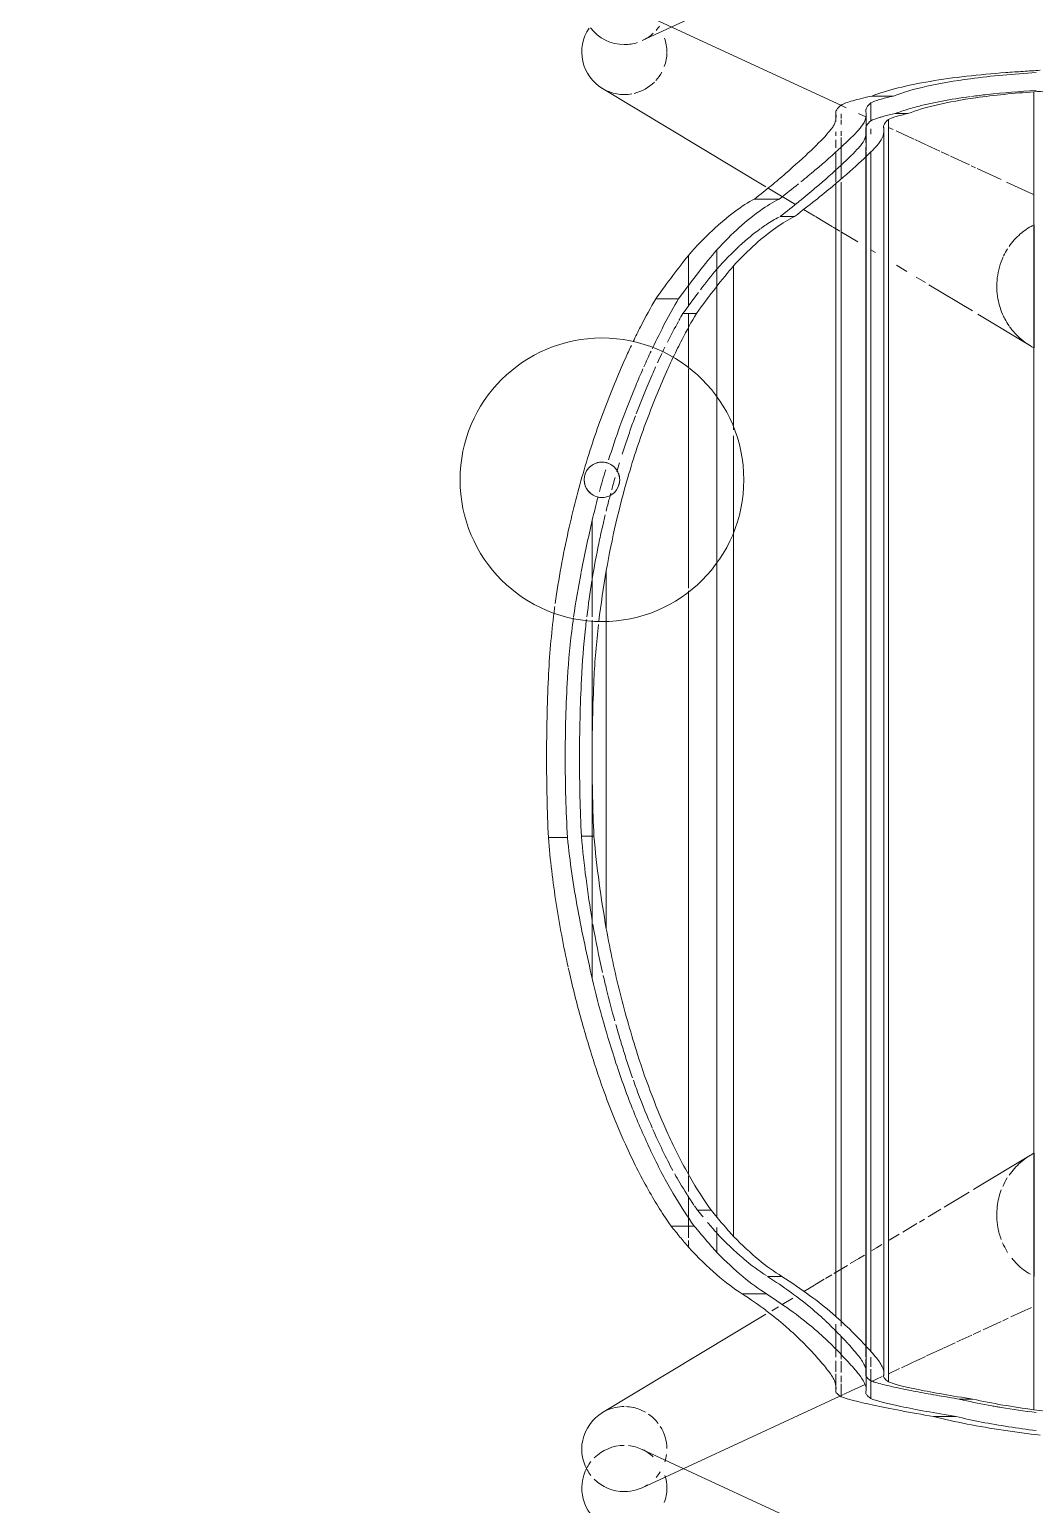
# Model space of a CAD drawing. Header units: millimetres. Extents: x 81609 to 272668, y -8553 to 29000.
# Drawn here: x 106367.6 to 106650.9, y 18659 to 19075 of the extents above; entities that cross this region are included whole.
import ezdxf

# ---------------------------------------------------------------- set-up
doc = ezdxf.new("R2010")
doc.units = ezdxf.units.MM
doc.layers.add('I-FURN-1', color=7, linetype='Continuous', lineweight=9, true_color=0xf0f0f0)

# ---------------------------------------------------------------- blocks, each defined once
blk = doc.blocks.new('Chair_IconsOfDenmark_NamNam_WoodChair - 1_186-V132-План размещения напольных электротехнических лючков и розеток 2 этажа в осях 23-33')
at = {"layer": 'I-FURN-1'}
blk.add_line((31.75, 192.92), (5.47, 249.64), dxfattribs=at)
for start, end in [(127.3539, 180), (180.1971, 197.8612), (204.8593, 222.767), (228.0907, 235.718)]:
    blk.add_arc((16.35, 254.69), 12, start, end, dxfattribs=at)
blk = doc.blocks.new('Chair_IconsOfDenmark_NamNam_WoodChair - 1_186-V133-План размещения напольных электротехнических лючков и розеток 2 этажа в осях 23-33')
at = {"layer": 'I-FURN-1'}
for p, q in [((188.81, 270.72), (188.81, 276.1)), ((189.26, 266.79), (189.26, 263.25)), ((165.38, 263.74), (149.05, 263.74)), ((250.09, 263.74), (165.38, 263.74)), ((250.09, 263.74), (165.38, 263.74)), ((261.13, 263.74), (251.09, 263.74)), ((261.13, 263.74), (251.09, 263.74)), ((278.31, 263.74), (261.13, 263.74)), ((26.64, 260.87), (54.37, 214.77)), ((249.88, 259.78), (163.1, 259.78)), ((264.14, 259.78), (249.88, 259.78)), ((372.36, 214.77), (400.09, 260.87)), ((31.75, 192.92), (5.47, 249.64)), ((421.27, 249.64), (395.33, 193.66)), ((340.75, 239.38), (340.75, 245.82)), ((79.27, 234.97), (79.27, 241.51)), ((336.59, 238.17), (336.59, 234.38)), ((75.16, 236.61), (73.3, 236.61)), ((87.82, 236.61), (75.9, 236.61)), ((83.69, 234.02), (83.69, 230.18)), ((93.38, 236.61), (89.01, 236.61)), ((258.45, 236.61), (93.87, 236.61)), ((321, 236.61), (259.19, 236.61)), ((336.59, 236.61), (321.5, 236.61)), ((353.01, 236.61), (338.72, 236.61)), ((77.21, 228.61), (71.82, 228.61)), ((78.88, 228.61), (77.21, 228.61)), ((78.88, 228.61), (77.21, 228.61)), ((266.79, 228.61), (81.81, 228.61)), ((266.79, 228.61), (81.81, 228.61)), ((312.66, 228.61), (266.79, 228.61)), ((312.66, 228.61), (266.79, 228.61)), ((349.14, 228.61), (312.66, 228.61)), ((349.14, 228.61), (312.66, 228.61)), ((354.59, 228.61), (349.14, 228.61)), ((60.16, 214.77), (60.16, 221.48)), ((275.64, 223.91), (76.35, 223.91)), ((302.09, 223.91), (275.64, 223.91)), ((350.06, 223.91), (303.81, 223.91)), ((368.9, 211.03), (368.9, 217.96)), ((55.38, 213.09), (56.48, 211.26)), ((60.16, 214.64), (60.16, 214.77)), ((65.06, 214.31), (65.06, 210.29)), ((367.37, 206.47), (371.99, 214.14)), ((57.11, 210.2), (58.94, 207.17)), ((363.99, 206.68), (363.99, 210.74)), ((60.8, 204.07), (61.76, 202.48)), ((364.05, 200.95), (365.97, 204.14)), ((61.78, 202.44), (62.57, 201.12)), ((62.68, 200.94), (64.25, 198.33)), ((361.1, 196.04), (363.98, 200.83)), ((64.47, 197.96), (65.53, 196.21)), ((65.91, 195.58), (68.17, 191.81)), ((359.84, 193.94), (360.99, 195.86)), ((32.96, 193.59), (31.12, 193.59)), ((32.76, 190.73), (31.86, 192.68)), ((35.34, 195.1), (32.83, 195.1)), ((34.78, 193.59), (32.96, 193.59)), ((37.05, 193.59), (35.22, 193.59)), ((37.58, 195.1), (35.34, 195.1)), ((41.13, 193.59), (37.96, 193.59)), ((41.21, 195.1), (38.1, 195.1)), ((48.1, 193.59), (41.72, 193.59)), ((50.14, 195.1), (42.28, 195.1)), ((51.56, 195.1), (50.14, 195.1)), ((52.37, 193.59), (51.02, 193.59)), ((373.69, 193.59), (52.45, 193.59)), ((373.29, 195.1), (53.8, 195.1)), ((356.8, 188.9), (359.56, 193.48)), ((377.09, 195.1), (373.69, 195.1)), ((378.4, 193.59), (374.61, 193.59)), ((382.16, 195.1), (377.09, 195.1)), ((386.28, 193.59), (378.4, 193.59)), ((385.62, 195.1), (383.31, 195.1)), ((387.89, 195.1), (386.7, 195.1)), ((388.01, 193.59), (386.7, 193.59)), ((391.21, 193.59), (389.93, 193.59)), ((393.12, 195.1), (390.75, 195.1)), ((392.97, 193.59), (391.58, 193.59)), ((395.33, 193.66), (394.62, 192.13)), ((34.57, 186.84), (32.76, 190.73)), ((68.65, 191.02), (70.09, 188.62)), ((70.14, 188.54), (71.08, 186.98)), ((393, 188.63), (392.08, 186.65)), ((37.4, 185.19), (30.6, 185.19)), ((33.1, 186.5), (43.37, 186.5)), ((36.81, 182), (35.34, 185.16)), ((35.63, 185.19), (37.4, 185.19)), ((39.68, 186.6), (37.29, 186.6)), ((37.4, 185.19), (38.9, 185.19)), ((38.9, 185.19), (37.4, 185.19)), ((39.57, 185.19), (42.24, 185.19)), ((42.24, 185.19), (39.57, 185.19)), ((41.58, 186.6), (39.68, 186.6)), ((383.55, 186.6), (42.36, 186.6)), ((43.5, 186.5), (382.24, 186.5)), ((43.86, 185.19), (382.27, 185.19)), ((382.27, 185.19), (43.86, 185.19)), ((72.32, 184.91), (73.09, 183.64)), ((73.12, 183.59), (74.03, 182.07)), ((353.81, 183.92), (354.58, 185.19)), ((382.6, 186.5), (392.79, 186.5)), ((386.52, 186.6), (384.89, 186.6)), ((388.82, 186.6), (386.7, 186.6)), ((387.24, 185.19), (388.67, 185.19)), ((388.67, 185.19), (387.24, 185.19)), ((396.02, 185.19), (390.99, 185.19)), ((397.95, 178.82), (397.95, 184.92)), ((391.35, 180.26), (35.32, 180.26)), ((39.08, 177.09), (37.62, 180.24)), ((37.77, 181.5), (388.18, 181.5)), ((75.27, 180.01), (76.96, 177.2)), ((389.12, 180.26), (388.49, 178.9)), ((41.5, 171.87), (39.31, 176.59)), ((77.57, 176.2), (79.98, 172.19)), ((348.46, 175.01), (350.23, 177.97)), ((388.11, 178.08), (385.77, 173.03)), ((393.02, 178.32), (393.02, 174.72)), ((42.47, 169.77), (41.55, 171.75)), ((80.39, 171.51), (81.23, 170.11)), ((345.33, 169.82), (346.9, 172.43)), ((385.65, 172.76), (384.17, 169.57)), ((25.53, 161.18), (25.53, 167.51)), ((44.71, 164.94), (42.61, 169.46)), ((81.87, 169.04), (84.03, 165.45)), ((337.37, 156.58), (344.75, 168.85)), ((384.07, 169.37), (382.4, 165.76)), ((46.34, 161.42), (44.82, 164.71)), ((84.59, 164.52), (88.83, 157.47)), ((381.02, 162.77), (378.52, 157.38)), ((382.2, 165.33), (381.18, 163.12)), ((30.44, 160.25), (30.44, 156.41)), ((48.51, 156.74), (46.56, 160.95)), ((49.7, 154.18), (48.68, 156.37)), ((89.54, 156.28), (90.32, 154.99)), ((90.32, 154.99), (99.21, 140.2)), ((327.52, 140.2), (336.42, 155)), ((377.51, 155.21), (374.38, 148.46)), ((378.31, 156.92), (377.72, 155.66)), ((52.33, 148.49), (49.99, 153.55)), ((53.26, 146.49), (52.57, 147.98)), ((56.3, 139.92), (53.61, 145.73)), ((373.69, 146.96), (370.14, 139.3)), ((399.13, 139.28), (27.46, 139.28)), ((65.06, 139.11), (99.83, 139.11)), ((326.9, 139.11), (361.67, 139.11))]:
    blk.add_line(p, q, dxfattribs=at)
for centre, start, end in [((16.35, 254.69), 25.0917, 119.1056), ((410.38, 254.69), 56.0633, 148.9747), ((16.35, 254.69), 135, 180), ((16.35, 254.69), 119.1056, 128.4027), ((16.35, 254.69), 0, 25.0917), ((410.38, 254.69), 157.4126, 177.3343), ((16.35, 254.69), 180, 213.0242), ((16.35, 254.69), 347.8882, 357.8557), ((410.38, 254.69), 177.3343, 180), ((410.38, 254.69), 180, 190.2406), ((16.35, 254.69), 330.2063, 347.3289), ((410.38, 254.69), 193.2652, 225), ((16.35, 254.69), 228.0907, 237.5911), ((16.35, 254.69), 307.2529, 325.2136), ((410.38, 254.69), 227.7598, 241.4145), ((16.35, 254.69), 252.7785, 262.9377), ((16.35, 254.69), 270.6963, 302.3007), ((410.38, 254.69), 249.8446, 269.42), ((410.38, 254.69), 270, 289.0499)]:
    blk.add_arc(centre, 12, start, end, dxfattribs=at)
for points, knots in [([(152.32, 270.53), (158.2, 271.83), (170.22, 274.12), (182.53, 275.59), (188.81, 276.1)], [0.007027, 0.007027, 0.007027, 0.007027, 0.5, 1, 1, 1, 1]), ([(250.79, 269.02), (250.17, 269.11), (244.55, 269.88), (238.89, 270.43), (233.81, 270.72)], [0.6253856, 0.6253856, 0.6253856, 0.6253856, 0.6666667, 1, 1, 1, 1]), ([(233.49, 266.78), (238.27, 266.56), (243.89, 266.1), (249.45, 265.45), (250.31, 265.35)], [0, 0, 0, 0, 0.5, 0.5906695, 0.5906695, 0.5906695, 0.5906695]), ([(271.73, 261.89), (273.28, 261.57), (276.01, 260.98), (278.71, 260.34), (279.88, 260.06)], [0.3391796, 0.3391796, 0.3391796, 0.3391796, 0.5, 0.6238323, 0.6238323, 0.6238323, 0.6238323]), ([(321, 249.43), (319.45, 250.12), (314.31, 252.34), (305.8, 255.67), (298.58, 258.1), (295.32, 259.11)], [0.185171, 0.185171, 0.185171, 0.185171, 0.3333333, 0.6666667, 0.9271272, 0.9271272, 0.9271272, 0.9271272]), ([(106.95, 246.84), (110.1, 248.21), (114.14, 249.86), (118.4, 251.43), (119.19, 251.71)], [0, 0, 0, 0, 0.5, 0.6115554, 0.6115554, 0.6115554, 0.6115554]), ([(328.69, 252.21), (330.12, 251.52), (334.39, 249.4), (338.29, 247.26), (340.75, 245.82)], [0.2593447, 0.2593447, 0.2593447, 0.2593447, 0.5, 1, 1, 1, 1]), ([(336.59, 234.38), (334.3, 235.73), (330.35, 237.92), (326.01, 240.07), (324.3, 240.88)], [0, 0, 0, 0, 0.5, 0.8074377, 0.8074377, 0.8074377, 0.8074377]), ([(25.53, 167.51), (26.11, 170.8), (27.22, 177), (29.28, 187.31), (30.48, 192.06), (31.12, 193.59)], [0, 0, 0, 0, 0.25, 0.5, 1, 1, 1, 1]), ([(32.01, 194.73), (32.18, 194.88), (32.45, 195.05), (32.73, 195.1), (32.83, 195.1)], [0, 0, 0, 0, 0.5, 0.7895212, 0.7895212, 0.7895212, 0.7895212]), ([(393.12, 195.1), (393.43, 195.1), (394.16, 194.88), (394.94, 194.15), (395.4, 193.59)], [0.1164263, 0.1164263, 0.1164263, 0.1164263, 0.5, 1, 1, 1, 1]), ([(30.6, 185.19), (30, 183.79), (28.87, 179.38), (27.01, 169.87), (26.04, 164.18), (25.53, 161.18)], [0, 0, 0, 0, 0.5, 0.75, 1, 1, 1, 1]), ([(35.32, 180.26), (34.72, 178.89), (33.62, 174.48), (31.82, 165), (30.91, 159.36), (30.44, 156.41)], [0, 0, 0, 0, 0.5, 0.75, 1, 1, 1, 1]), ([(399.13, 139.28), (398.75, 144.8), (397.79, 154.64), (395.58, 166.84), (393.92, 172.46), (393.02, 174.72)], [0, 0, 0, 0, 0.4, 0.7, 1, 1, 1, 1]), ([(404.56, 138.6), (404.19, 144.85), (403.21, 156.01), (400.82, 169.86), (398.97, 176.25), (397.95, 178.82)], [0, 0, 0, 0, 0.4, 0.7, 1, 1, 1, 1]), ([(397.84, 156.79), (398.03, 155.34), (398.75, 149.42), (399.26, 143.2), (399.54, 138.6)], [0.6, 0.6, 0.6, 0.6, 0.7, 1, 1, 1, 1]), ([(28.11, 148.49), (28.17, 148.89), (28.32, 149.76), (28.48, 150.64), (28.56, 151.12)], [0.4460073, 0.4460073, 0.4460073, 0.4460073, 0.5, 0.565955, 0.565955, 0.565955, 0.565955]), ([(75.44, 148.43), (76.56, 148.85), (79.64, 149.68), (84.45, 149.83), (87.94, 148.98), (89.43, 148.42)], [-0.6666667, -0.6666667, -0.6666667, -0.6666667, -0.5833333, -0.4444444, -0.3333333, -0.3333333, -0.3333333, -0.3333333]), ([(335.89, 147.81), (337.43, 148.54), (340.98, 149.67), (346.79, 149.84), (350.73, 148.74), (352.6, 147.88)], [-0.7026693, -0.7026693, -0.7026693, -0.7026693, -0.5833333, -0.4444444, -0.3002988, -0.3002988, -0.3002988, -0.3002988]), ([(71.82, 146.63), (72.29, 146.93), (73.16, 147.43), (74.07, 147.86), (74.48, 148.04)], [-0.76097034, -0.76097034, -0.76097034, -0.76097034, -0.72222222, -0.69082846, -0.69082846, -0.69082846, -0.69082846]), ([(93.63, 146.2), (94.94, 145.29), (96.8, 143.61), (98.28, 141.66), (98.77, 140.92)], [-0.2222222, -0.2222222, -0.2222222, -0.2222222, -0.1111111, -0.0487601, -0.0487601, -0.0487601, -0.0487601]), ([(326.9, 139.11), (327.83, 140.89), (329.56, 143.29), (331.94, 145.37), (332.86, 146.04), (332.99, 146.12)], [-1, -1, -1, -1, -0.8611111, -0.7916667, -0.7812537, -0.7812537, -0.7812537, -0.7812537]), ([(333.11, 146.21), (333.76, 146.66), (334.64, 147.2), (335.56, 147.66), (335.77, 147.76)], [-0.77777778, -0.77777778, -0.77777778, -0.77777778, -0.72222222, -0.70559197, -0.70559197, -0.70559197, -0.70559197]), ([(355.52, 146.23), (356.83, 145.33), (359.11, 143.28), (360.79, 140.8), (361.46, 139.51)], [-0.2222222, -0.2222222, -0.2222222, -0.2222222, -0.1111111, -0.0103568, -0.0103568, -0.0103568, -0.0103568]), ([(65.65, 140.21), (66.44, 141.58), (67.85, 143.43), (69.59, 144.99), (70.19, 145.47)], [-0.971203, -0.971203, -0.971203, -0.971203, -0.8611111, -0.8074828, -0.8074828, -0.8074828, -0.8074828])]:
    blk.add_open_spline(points, degree=3, knots=knots, dxfattribs=at)
for points in [[(188.81, 276.1), (196.32, 276.44), (211.32, 276.79), (226.32, 276.44), (233.81, 276.1)], [(233.81, 276.1), (240.08, 275.81), (246.26, 275.27), (252.38, 274.49)], [(125.2, 263.16), (129.49, 264.53), (138.25, 267.16), (147.4, 269.44), (152.06, 270.48)], [(188.81, 270.72), (181.99, 270.04), (168.54, 268.05), (155.48, 265.17), (149.05, 263.74)], [(233.81, 270.72), (226.32, 271.14), (211.32, 271.57), (196.32, 271.14), (188.81, 270.72)], [(252.38, 274.49), (252.92, 274.42), (253.45, 274.35), (253.99, 274.28)], [(254.84, 274.16), (261.76, 273.21), (268.57, 271.96), (275.29, 270.48)], [(275.29, 270.48), (278.25, 269.82), (284.08, 268.42), (289.76, 266.85), (292.56, 266.03)], [(165.38, 263.74), (169.3, 264.38), (177.21, 265.57), (185.23, 266.45), (189.26, 266.79)], [(189.26, 266.79), (196.63, 267.14), (211.37, 267.5), (226.11, 267.13), (233.49, 266.78)], [(263.54, 266.87), (259.43, 267.67), (255.28, 268.38), (251.1, 268.98)], [(278.31, 263.74), (273.54, 264.81), (268.71, 265.87), (263.81, 266.82)], [(102.38, 254.4), (105.82, 255.93), (113.08, 258.98), (121.04, 261.83), (125.2, 263.16)], [(149.05, 263.74), (144.92, 262.77), (136.82, 260.67), (129.02, 258.29), (125.2, 257.04)], [(150.77, 260.84), (155.22, 261.85), (159.76, 262.76), (164.37, 263.57)], [(189.26, 263.25), (184.83, 262.88), (176.04, 261.9), (167.39, 260.52), (163.1, 259.78)], [(233.49, 263.25), (226.11, 263.59), (211.37, 263.95), (196.63, 263.6), (189.26, 263.25)], [(248.94, 261.97), (243.83, 262.57), (238.68, 263), (233.49, 263.25)], [(251.11, 265.25), (254.49, 264.83), (257.85, 264.35), (261.2, 263.83)], [(261.79, 263.74), (265.15, 263.19), (268.46, 262.57), (271.73, 261.89)], [(284.9, 262.09), (282.73, 262.67), (280.53, 263.22), (278.31, 263.74)], [(292.56, 266.03), (298.36, 264.33), (309.4, 260.59), (319.28, 256.47), (323.94, 254.4)], [(163.1, 259.78), (156.88, 258.67), (144.76, 256.03), (133.25, 252.73), (127.65, 250.96)], [(137.09, 257.37), (140.03, 258.19), (143, 258.97), (146.01, 259.71)], [(146.01, 259.71), (147.3, 260.03), (148.61, 260.34), (149.92, 260.64)], [(264.14, 259.78), (259.41, 260.58), (254.65, 261.29), (249.84, 261.87)], [(290.35, 253.71), (286.15, 254.92), (277.57, 257.16), (268.67, 258.99), (264.14, 259.78)], [(280.89, 259.82), (282.09, 259.52), (283.28, 259.22), (284.47, 258.91)], [(284.47, 258.91), (284.96, 258.78), (285.44, 258.65), (285.92, 258.52)], [(292.56, 259.95), (290.53, 260.55), (288.49, 261.13), (286.42, 261.69)], [(286.92, 258.25), (288.07, 257.94), (289.21, 257.62), (290.35, 257.3)], [(79.27, 241.51), (82.28, 243.64), (89.14, 247.99), (97.68, 252.3), (102.38, 254.4)], [(125.2, 257.04), (120.48, 255.51), (111.5, 252.21), (103.46, 248.64), (99.67, 246.84)], [(123.25, 253.14), (124.69, 253.63), (126.16, 254.11), (127.65, 254.57)], [(127.65, 254.57), (129.06, 255.01), (130.47, 255.44), (131.89, 255.87)], [(131.89, 255.87), (133.28, 256.28), (134.69, 256.69), (136.1, 257.09)], [(292, 256.82), (292.85, 256.57), (293.7, 256.32), (294.53, 256.06)], [(296.94, 255.31), (298.44, 254.83), (299.93, 254.33), (301.39, 253.83)], [(301.39, 253.83), (302.82, 253.34), (304.22, 252.85), (305.6, 252.34)], [(323.94, 254.4), (325.2, 253.84), (326.42, 253.28), (327.62, 252.71)], [(127.65, 250.96), (123.57, 249.67), (115.76, 246.91), (108.66, 243.92), (105.29, 242.4)], [(119.19, 251.71), (119.59, 251.86), (120, 252.01), (120.41, 252.15)], [(121.02, 252.37), (121.75, 252.63), (122.5, 252.88), (123.25, 253.14)], [(321.02, 242.4), (316.48, 244.43), (306.83, 248.46), (296.03, 252.07), (290.35, 253.71)], [(305.6, 252.34), (306.34, 252.07), (307.07, 251.8), (307.79, 251.53)], [(308.31, 251.34), (312.16, 249.88), (315.84, 248.37), (319.37, 246.84)], [(99.67, 246.84), (95.58, 244.9), (88.09, 240.93), (81.98, 236.94), (79.27, 234.97)], [(94.93, 240.99), (98.5, 242.94), (102.42, 244.86), (106.7, 246.74)], [(319.37, 246.84), (320.12, 246.52), (320.86, 246.19), (321.59, 245.86)], [(326.04, 247.14), (324.6, 247.81), (323.13, 248.48), (321.62, 249.15)], [(340.75, 239.38), (338.65, 240.63), (334.2, 243.14), (329.26, 245.62), (326.66, 246.84)], [(340.75, 245.82), (343.08, 244.18), (347.45, 240.98), (351.25, 238.02), (353.01, 236.61)], [(73.3, 236.61), (74.22, 237.38), (76.13, 238.98), (78.19, 240.66), (79.27, 241.51)], [(105.29, 242.4), (100.92, 240.42), (92.95, 236.35), (86.52, 232.22), (83.69, 230.18)], [(324.3, 240.88), (323.23, 241.39), (322.14, 241.9), (321.02, 242.4)], [(322.69, 245.36), (323.58, 244.95), (324.46, 244.54), (325.32, 244.13)], [(325.7, 243.95), (326.18, 243.72), (326.65, 243.49), (327.12, 243.25)], [(328.52, 242.56), (330.58, 241.52), (332.54, 240.47), (334.41, 239.42)], [(85.19, 235.07), (87.12, 236.39), (89.21, 237.71), (91.46, 239.03)], [(91.46, 239.03), (92.29, 239.52), (93.14, 240.01), (94.02, 240.49)], [(334.67, 239.28), (335.32, 238.91), (335.96, 238.54), (336.59, 238.17)], [(336.59, 238.17), (337.96, 237.2), (339.27, 236.25), (340.54, 235.31)], [(354.59, 228.61), (352.65, 230.25), (348.42, 233.7), (343.43, 237.44), (340.75, 239.38)], [(60.16, 221.48), (61.59, 223.75), (65.21, 228.56), (70.35, 233.85), (73.3, 236.61)], [(79.27, 234.97), (77.9, 233.85), (75.28, 231.66), (72.93, 229.61), (71.82, 228.61)], [(81.82, 232.51), (82.43, 233), (83.05, 233.51), (83.69, 234.02)], [(83.69, 234.02), (84.12, 234.33), (84.55, 234.63), (85, 234.94)], [(350.06, 223.91), (348.18, 225.51), (344.05, 228.87), (339.2, 232.5), (336.59, 234.38)], [(340.54, 235.31), (341.24, 234.79), (341.92, 234.28), (342.58, 233.78)], [(343.33, 233.21), (345.42, 231.62), (347.36, 230.08), (349.14, 228.61)], [(353.01, 236.61), (355.65, 234.29), (360.33, 229.8), (365.59, 223.52), (367.99, 219.75), (368.9, 217.96)], [(83.69, 230.18), (82.33, 229.07), (79.76, 226.92), (77.44, 224.89), (76.35, 223.91)], [(77.21, 228.61), (78.19, 229.46), (79.22, 230.34), (80.3, 231.25)], [(71.82, 228.61), (69.24, 226.09), (64.72, 221.22), (61.47, 216.76), (60.16, 214.64)], [(70.19, 221.23), (72.2, 223.6), (74.54, 226.06), (77.21, 228.61)], [(349.14, 228.61), (351.56, 226.44), (353.71, 224.33), (355.6, 222.29)], [(368.9, 211.03), (368.05, 212.74), (365.85, 216.34), (361.11, 222.24), (356.93, 226.45), (354.59, 228.61)], [(55.49, 214.82), (57.01, 216.86), (58.56, 219.08), (60.16, 221.48)], [(76.35, 223.91), (73.86, 221.46), (69.48, 216.73), (66.33, 212.37), (65.06, 210.29)], [(65.27, 214.65), (66.58, 216.71), (68.19, 218.88), (70.11, 221.14)], [(363.99, 206.68), (363.16, 208.36), (361.02, 211.9), (356.41, 217.69), (352.34, 221.79), (350.06, 223.91)], [(355.68, 222.2), (357.54, 220.19), (359.13, 218.25), (360.49, 216.38)], [(368.9, 217.96), (370.21, 216.31), (372.72, 213.21), (374.99, 210.52), (376.08, 209.28)], [(60.16, 214.64), (58.39, 211.91), (54.94, 206.89), (51.68, 202.78), (50.1, 200.94)], [(51.05, 209.28), (52.48, 210.93), (53.94, 212.75), (55.44, 214.76)], [(55.44, 214.76), (55.46, 214.78), (55.47, 214.8), (55.49, 214.82)], [(60.65, 207.88), (62.09, 209.86), (63.55, 212), (65.06, 214.31)], [(360.62, 216.21), (360.98, 215.71), (361.33, 215.21), (361.66, 214.71)], [(361.66, 214.71), (362.49, 213.46), (363.21, 212.25), (363.82, 211.08)], [(45.24, 203.16), (46.17, 204.05), (48.08, 205.97), (50.05, 208.14), (51.05, 209.28)], [(65.06, 210.29), (63.22, 207.44), (59.65, 202.21), (56.28, 197.93), (54.64, 196.04)], [(363.99, 210.74), (365.44, 208.88), (366.82, 207.14), (368.13, 205.52)], [(373.18, 205.59), (371.83, 207.28), (370.4, 209.09), (368.9, 211.03)], [(376.08, 209.28), (378.5, 206.49), (382.87, 201.65), (386.27, 198.35), (387.72, 197.09)], [(55.2, 200.94), (56.75, 202.74), (58.35, 204.75), (59.99, 206.98)], [(59.99, 206.98), (60.21, 207.28), (60.43, 207.58), (60.65, 207.88)], [(372.48, 196.04), (371.23, 197.52), (368.56, 200.78), (365.57, 204.62), (363.99, 206.68)], [(368.17, 205.47), (369.49, 203.83), (370.75, 202.32), (371.93, 200.94)], [(377.02, 200.94), (375.98, 202.17), (374.87, 203.5), (373.72, 204.94)], [(38.29, 197.09), (39.26, 197.83), (41.39, 199.59), (43.89, 201.88), (45.24, 203.16)], [(50.1, 200.94), (49.26, 199.98), (47.62, 198.15), (46.02, 196.49), (45.24, 195.71)], [(52.67, 198.12), (53.5, 199.02), (54.34, 199.96), (55.2, 200.94)], [(371.93, 200.94), (374.33, 198.12), (378.64, 193.23), (381.97, 189.89), (383.38, 188.62)], [(388.42, 188.62), (387.01, 189.89), (383.71, 193.23), (379.42, 198.12), (377.02, 200.94)], [(33.06, 195.07), (33.72, 194.92), (35.26, 195.1), (37.21, 196.26), (38.29, 197.09)], [(45.24, 195.71), (43.71, 194.19), (40.89, 191.49), (38.55, 189.46), (37.5, 188.62)], [(47.62, 193.09), (48.42, 193.84), (49.26, 194.66), (50.14, 195.53)], [(54.64, 196.04), (53.87, 195.15), (52.35, 193.45), (50.87, 191.9), (50.14, 191.16)], [(50.29, 195.67), (51.06, 196.44), (51.84, 197.24), (52.64, 198.09)], [(383.78, 183.64), (382.4, 184.92), (379.13, 188.28), (374.86, 193.2), (372.48, 196.04)], [(387.72, 197.09), (388.02, 196.83), (388.61, 196.36), (389.15, 195.99), (389.42, 195.82)], [(389.42, 195.82), (390, 195.47), (391.15, 194.98), (392.28, 194.96), (392.84, 195.07)], [(31.12, 193.59), (31.28, 193.84), (31.59, 194.28), (31.88, 194.6), (32.01, 194.73)], [(32.83, 195.1), (32.91, 195.1), (32.98, 195.09), (33.06, 195.07)], [(42.55, 188.62), (43.59, 189.44), (44.74, 190.43), (46, 191.59)], [(46.1, 191.67), (46.59, 192.12), (47.1, 192.59), (47.62, 193.09)], [(392.84, 195.07), (392.93, 195.09), (393.03, 195.1), (393.12, 195.1)], [(395.4, 193.59), (395.79, 192.85), (396.6, 190.64), (397.48, 187.03), (397.95, 184.92)], [(37.5, 188.62), (36.45, 187.78), (34.56, 186.6), (33.1, 186.41), (32.47, 186.57)], [(37.49, 186.57), (38.12, 186.41), (39.59, 186.6), (41.49, 187.78), (42.55, 188.62)], [(50.14, 191.16), (48.54, 189.54), (45.6, 186.66), (43.18, 184.52), (42.09, 183.64)], [(383.38, 188.62), (383.57, 188.46), (383.75, 188.3), (383.93, 188.15)], [(383.93, 188.15), (384.11, 188.01), (384.28, 187.87), (384.45, 187.74)], [(384.45, 187.74), (385.15, 187.23), (385.83, 186.87), (386.52, 186.68)], [(389.42, 187.8), (389.26, 187.92), (388.93, 188.17), (388.6, 188.47), (388.42, 188.62)], [(393.59, 186.57), (392.9, 186.44), (391.53, 186.52), (390.12, 187.26), (389.42, 187.8)], [(32.01, 186.56), (31.81, 186.49), (31.38, 186.19), (30.87, 185.58), (30.6, 185.19)], [(32.47, 186.57), (32.39, 186.59), (32.24, 186.61), (32.09, 186.58), (32.01, 186.56)], [(33.35, 176.38), (33.8, 178.54), (34.64, 182.24), (35.32, 184.48), (35.63, 185.19)], [(35.63, 185.19), (35.89, 185.57), (36.13, 185.87), (36.36, 186.09)], [(36.36, 186.09), (36.59, 186.32), (36.8, 186.47), (37, 186.54)], [(37, 186.54), (37.08, 186.57), (37.16, 186.59), (37.24, 186.6)], [(42.09, 183.64), (41.06, 182.79), (39.2, 181.6), (37.77, 181.41), (37.16, 181.57)], [(37.24, 186.6), (37.33, 186.6), (37.41, 186.59), (37.49, 186.57)], [(384.45, 183.06), (384.34, 183.15), (384.12, 183.33), (383.9, 183.53), (383.78, 183.64)], [(388.99, 181.57), (388.25, 181.43), (386.75, 181.54), (385.22, 182.42), (384.45, 183.06)], [(386.52, 186.68), (386.58, 186.66), (386.64, 186.64), (386.7, 186.63)], [(386.7, 186.63), (387.32, 186.47), (387.94, 186.46), (388.55, 186.57)], [(388.55, 186.57), (388.64, 186.59), (388.73, 186.6), (388.82, 186.6)], [(388.82, 186.6), (389.11, 186.6), (389.41, 186.51), (389.72, 186.33)], [(389.72, 186.33), (390.13, 186.1), (390.55, 185.72), (390.99, 185.19)], [(390.99, 185.19), (391.29, 184.59), (391.62, 183.7), (391.96, 182.54)], [(393.86, 186.6), (393.77, 186.6), (393.68, 186.59), (393.59, 186.57)], [(394.76, 186.33), (394.45, 186.51), (394.15, 186.6), (393.86, 186.6)], [(396.02, 185.19), (395.59, 185.72), (395.17, 186.1), (394.76, 186.33)], [(397.95, 178.82), (397.6, 180.34), (396.93, 182.95), (396.32, 184.62), (396.02, 185.19)], [(397.95, 184.92), (399.59, 180.61), (402.39, 169.33), (404.02, 154.66), (404.56, 147.17)], [(36.23, 181.27), (35.95, 181.05), (35.65, 180.71), (35.32, 180.26)], [(36.98, 181.6), (36.75, 181.6), (36.5, 181.49), (36.23, 181.27)], [(37, 181.6), (36.99, 181.6), (36.98, 181.6), (36.98, 181.6)], [(37.08, 181.59), (37.05, 181.59), (37.02, 181.6), (37, 181.6)], [(37.16, 181.57), (37.14, 181.58), (37.11, 181.59), (37.08, 181.59)], [(389.25, 181.6), (389.17, 181.6), (389.08, 181.59), (388.99, 181.57)], [(390.13, 181.35), (389.83, 181.51), (389.54, 181.6), (389.25, 181.6)], [(391.35, 180.26), (390.93, 180.76), (390.52, 181.13), (390.13, 181.35)], [(393.02, 174.72), (392.72, 176.03), (392.14, 178.29), (391.61, 179.75), (391.35, 180.26)], [(391.96, 182.54), (392.05, 182.21), (392.15, 181.86), (392.25, 181.49)], [(392.25, 181.49), (392.5, 180.56), (392.75, 179.5), (393.02, 178.32)], [(32.97, 174.49), (33.1, 175.14), (33.23, 175.77), (33.35, 176.38)], [(393.02, 178.32), (393.47, 177.15), (393.9, 175.87), (394.32, 174.47)], [(31.94, 169.03), (32.29, 170.98), (32.64, 172.81), (32.97, 174.49)], [(394.32, 174.47), (394.52, 173.8), (394.71, 173.1), (394.91, 172.37)], [(394.91, 172.37), (395.21, 171.24), (395.5, 170.04), (395.77, 168.8)], [(20.29, 137.42), (20.69, 140.9), (21.61, 147.89), (23.37, 158.13), (24.77, 164.5), (25.53, 167.51)], [(31.4, 165.95), (31.58, 167.01), (31.76, 168.03), (31.94, 169.03)], [(395.77, 168.8), (396.03, 167.61), (396.29, 166.37), (396.52, 165.1)], [(30.44, 160.25), (30.77, 162.22), (31.09, 164.13), (31.4, 165.95)], [(396.52, 165.1), (396.99, 162.6), (397.41, 159.95), (397.78, 157.2)], [(25.53, 161.18), (24.98, 158.86), (23.94, 154.02), (22.61, 146.38), (21.89, 141.18), (21.57, 138.6)], [(28.56, 151.12), (29.05, 153.86), (29.59, 156.54), (30.18, 159.12)], [(30.18, 159.12), (30.27, 159.5), (30.36, 159.87), (30.44, 160.25)], [(30.44, 156.41), (29.83, 153.71), (28.73, 148.06), (27.85, 142.19), (27.46, 139.28)], [(26.66, 138.6), (27.08, 141.9), (27.56, 145.22), (28.11, 148.49)], [(90.39, 148.02), (91.23, 147.66), (92.04, 147.23), (92.82, 146.74)], [(352.9, 147.75), (353.57, 147.42), (354.22, 147.07), (354.86, 146.67)], [(404.56, 147.17), (404.68, 145.55), (404.91, 142.29), (405.12, 139.04), (405.22, 137.42)], [(27.46, 139.28), (25.39, 122.1), (21.78, 87.61), (19.27, 52.88), (18.29, 35.47)], [(99.21, 140.22), (99.43, 139.86), (99.63, 139.49), (99.83, 139.11)], [(399.58, 131.68), (399.51, 132.94), (399.36, 135.48), (399.21, 138.01), (399.13, 139.28)]]:
    blk.add_open_spline(points, degree=3, dxfattribs=at)
blk = doc.blocks.new('Chair_IconsOfDenmark_NamNam_WoodChair - 1_186-V134-План размещения напольных электротехнических лючков и розеток 2 этажа в осях 23-33')
at = {"layer": 'I-FURN-1'}
blk.add_line((421.27, 249.64), (395.33, 193.66), dxfattribs=at)
for start, end in [(60.8944, 148.9747), (51.5535, 60.8944), (0, 45), (335.1407, 354.3629), (317.233, 334.5361), (249.8446, 269.42), (270, 287.2215)]:
    blk.add_arc((410.38, 254.69), 12, start, end, dxfattribs=at)
blk = doc.blocks.new('Баффл акустический подвесной - 1180мм-32996299-План размещения напольных электротехнических лючков и розеток 2 этажа в осях 23-33')
at = {"layer": 'I-FURN-1'}
for radius, start, end in [(590, 360, 180), (590, 0, 180), (40, 0, 180), (40, 360, 180), (5, 360, 180), (5, 120, 135), (5, 60, 120), (5, 45, 60), (590, 180, 360), (40, 180, 360), (40, 180, 360), (5, 165, 180), (5, 180, 360), (5, 180, 300), (5, 150, 165), (5, 135, 150), (5, 30, 45), (5, 15, 30), (5, 0, 15), (590, 180, 360), (5, 300, 330), (5, 330, 360)]:
    blk.add_arc((0, 0), radius, start, end, dxfattribs=at)

msp = doc.modelspace()

# ---------------------------------------------------------------- block references
at = {"layer": 'I-FURN-1'}
msp.add_blockref('Баффл акустический подвесной - 1180мм-32996299-План размещения напольных электротехнических лючков и розеток 2 этажа в осях 23-33', (106529, 18948), dxfattribs=at)
at = {"layer": 'I-FURN-1', "rotation": 90.00000000000017}
for name, p in [('Chair_IconsOfDenmark_NamNam_WoodChair - 1_186-V132-План размещения напольных электротехнических лючков и розеток 2 этажа в осях 23-33', (106790, 19066.39)), ('Chair_IconsOfDenmark_NamNam_WoodChair - 1_186-V133-План размещения напольных электротехнических лючков и розеток 2 этажа в осях 23-33', (106790, 18658.28)), ('Chair_IconsOfDenmark_NamNam_WoodChair - 1_186-V134-План размещения напольных электротехнических лючков и розеток 2 этажа в осях 23-33', (106790, 18253.28))]:
    msp.add_blockref(name, p, dxfattribs=at)

doc.saveas('drawing.dxf')
